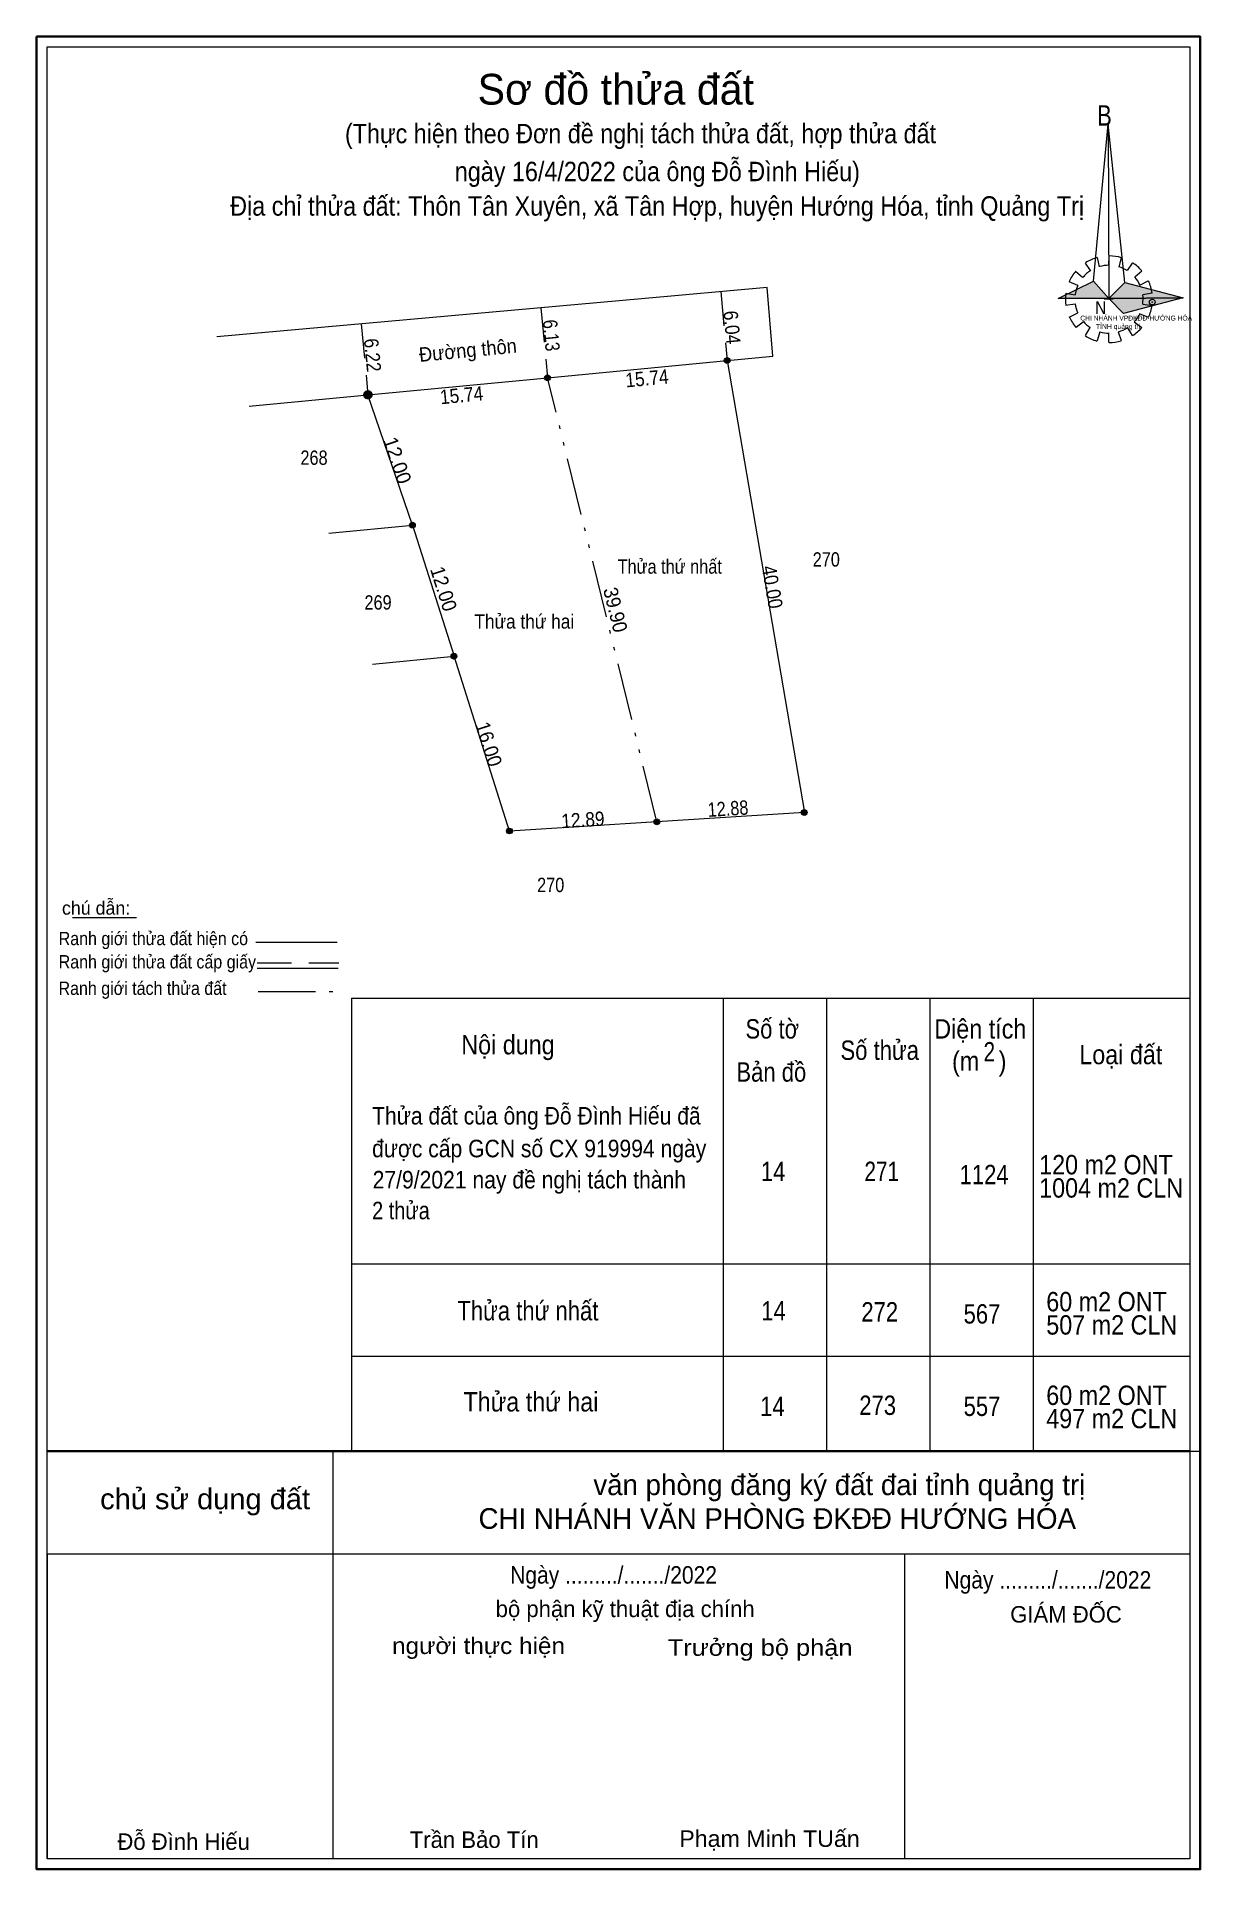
# Model space of a CAD drawing. Header units: metres. Extents: x 552768 to 553676, y 1839836 to 1840190.
# Drawn here: x 552767.9 to 552869.4, y 1840029.9 to 1840189.8 of the extents above.
import ezdxf
from ezdxf.enums import TextEntityAlignment as Align

# ---------------------------------------------------------------- set-up
doc = ezdxf.new("R2010")
doc.units = ezdxf.units.M
doc.header["$PDMODE"] = 32
doc.header["$PDSIZE"] = 0.5
doc.linetypes.add('DASH_DOUBLE_DOT', pattern=[9.2, 5, -1.2, 0.3, -1.2, 0.3, -1.2])
doc.linetypes.add('MEDIUM_DASHED', pattern=[4.5, 3, -1.5])
for name, color, linetype, lineweight in [('1', 7, 'Continuous', 13), ('10', 7, 'Continuous', 13), ('13', 7, 'Continuous', 13), ('4', 7, 'Continuous', 13), ('63', 7, 'Continuous', 13)]:
    doc.layers.add(name, color=color, linetype=linetype, lineweight=lineweight)

msp = doc.modelspace()

# ---------------------------------------------------------------- hatches: boundary and pattern name
at = {"layer": '1'}
for points in [[(552856.99, 1840166.93), (552860.09, 1840168.44), (552861.42, 1840166.93)], [(552867.91, 1840166.98), (552861.42, 1840166.93), (552862.82, 1840168.34)], [(552867.86, 1840167), (552862.7, 1840165.62), (552861.42, 1840166.93)], [(552797.135, 1840158.528, 1), (552796.435, 1840158.528, 1)]]:
    msp.add_hatch(color=256, dxfattribs=at).paths.add_polyline_path(points)
at = {"layer": '10'}
for points in [[(552828.373, 1840161.512, 1), (552827.873, 1840161.512, 1)], [(552812.703, 1840160.022, 1), (552812.203, 1840160.022, 1)], [(552800.913, 1840147.162, 1), (552800.413, 1840147.162, 1)], [(552804.543, 1840135.722, 1), (552804.043, 1840135.722, 1)], [(552822.243, 1840121.272, 1), (552821.743, 1840121.272, 1)], [(552835.103, 1840122.082, 1), (552834.603, 1840122.082, 1)], [(552809.383, 1840120.472, 1), (552808.883, 1840120.472, 1)]]:
    msp.add_hatch(color=256, dxfattribs=at).paths.add_polyline_path(points)

# ---------------------------------------------------------------- linework, layer by layer
at = {"layer": '1'}
for p, q in [((552858.52, 1840169.31), (552859.13, 1840168.78)), ((552859.82, 1840169.37), (552859.38, 1840170.03)), ((552860.39, 1840170.5), (552860.58, 1840169.7)), ((552861.42, 1840169.83), (552861.44, 1840170.65)), ((552862.5, 1840170.5), (552862.3, 1840169.67)), ((552863.04, 1840169.37), (552863.48, 1840170.03)), ((552864.3, 1840169.31), (552863.68, 1840168.8)), ((552858.71, 1840168.08), (552857.97, 1840168.39)), ((552864.12, 1840168.11), (552864.86, 1840168.47)), ((552857.65, 1840167.39), (552858.47, 1840167.26)), ((552858.47, 1840166.44), (552857.65, 1840166.31)), ((552861.02, 1840166.9), (552861.81, 1840166.9)), ((552865.21, 1840167.39), (552864.37, 1840167.26)), ((552864.37, 1840166.44), (552865.21, 1840166.31)), ((552857.97, 1840165.31), (552858.71, 1840165.67)), ((552859.2, 1840164.9), (552858.56, 1840164.39)), ((552859.38, 1840163.69), (552859.79, 1840164.41)), ((552863.48, 1840163.69), (552863.04, 1840164.39)), ((552863.63, 1840164.9), (552864.3, 1840164.41)), ((552864.89, 1840165.28), (552864.08, 1840165.59)), ((552860.63, 1840164.03), (552860.39, 1840163.23)), ((552861.42, 1840163.1), (552861.42, 1840163.9)), ((552862.23, 1840164.03), (552862.48, 1840163.26)), ((552812.46, 1840160.02), (552828.13, 1840161.51)), ((552812.46, 1840160.02), (552828.13, 1840161.51)), ((552771.02, 1840112.93), (552776.61, 1840112.93)), ((552787.01, 1840110.76), (552794.09, 1840110.76)), ((552787.13, 1840108.5), (552794.18, 1840108.5)), ((552795.36, 1840105.88), (552868.5, 1840105.88)), ((552795.36, 1840105.88), (552795.36, 1840066.36)), ((552827.77, 1840105.88), (552827.77, 1840066.36)), ((552836.79, 1840105.88), (552836.79, 1840066.36)), ((552845.81, 1840105.88), (552845.81, 1840066.36)), ((552854.83, 1840105.88), (552854.83, 1840066.36)), ((552795.36, 1840082.69), (552868.5, 1840082.69)), ((552795.36, 1840074.64), (552868.5, 1840074.64)), ((552767.9, 1840065.49), (552767.9, 1840029.87)), ((552793.74, 1840066.36), (552793.74, 1840030.78)), ((552795.36, 1840066.36), (552868.5, 1840066.36)), ((552868.5, 1840066.36), (552869.4, 1840066.36)), ((552768.81, 1840057.41), (552868.5, 1840057.41)), ((552768.81, 1840057.41), (552768.81, 1840030.78)), ((552843.58, 1840057.41), (552843.58, 1840030.78))]:
    msp.add_line(p, q, dxfattribs=at)
at = {"layer": '1', "linetype": 'MEDIUM_DASHED'}
for p, q in [((552796.2, 1840164.71), (552796.79, 1840158.52)), ((552787.13, 1840108.97), (552794.25, 1840108.97))]:
    msp.add_line(p, q, dxfattribs=at)
at = {"layer": '1', "linetype": 'DASH_DOUBLE_DOT'}
for p, q in [((552822, 1840121.28), (552812.46, 1840160.02)), ((552787.22, 1840106.47), (552794.33, 1840106.47))]:
    msp.add_line(p, q, dxfattribs=at)
at = {"layer": '1', "lineweight": 35}
msp.add_line((552768.81, 1840066.36), (552868.5, 1840066.36), dxfattribs=at)
msp.add_lwpolyline([(552767.89, 1840189.78), (552869.39, 1840189.78), (552869.39, 1840029.88), (552767.89, 1840029.88)], close=True, dxfattribs=at)
at = {"layer": '1'}
for points in [[(552868.49, 1840066.36), (552868.49, 1840030.78), (552768.8, 1840030.78), (552768.8, 1840188.88), (552868.49, 1840188.88)], [(552861.37, 1840182.15), (552861.42, 1840166.93), (552860.09, 1840168.44)], [(552861.37, 1840182.15), (552861.42, 1840166.93), (552862.82, 1840168.34)], [(552856.99, 1840166.93), (552860.09, 1840168.44), (552861.42, 1840166.93)], [(552867.91, 1840166.98), (552861.42, 1840166.93), (552862.82, 1840168.34)], [(552867.86, 1840167), (552862.7, 1840165.62), (552861.42, 1840166.93)]]:
    msp.add_lwpolyline(points, close=True, dxfattribs=at)
msp.add_lwpolyline([(552828.13, 1840161.51), (552834.86, 1840122.08), (552822, 1840121.28)], dxfattribs=at)
msp.add_lwpolyline([(552828.13, 1840161.51), (552834.86, 1840122.08), (552822, 1840121.28)], dxfattribs=at)
at = {"layer": '1', "linetype": 'DASH_DOUBLE_DOT'}
msp.add_circle((552796.785, 1840158.528), 0.35, dxfattribs=at)
at = {"layer": '1'}
for centre, major_axis, start_param, end_param in [((552861.431, 1840166.874), (3.795, 0), 2.4395818, 2.7240025), ((552861.431, 1840166.874), (2.974, 0), 2.1337354, 2.4449626), ((552861.431, 1840166.874), (3.795, 0), 1.8495599, 2.1390092), ((552861.431, 1840166.874), (2.974, 0), 1.5698559, 1.8561107), ((552861.431, 1840166.874), (3.795, 0), 1.2792421, 1.5633222), ((552861.431, 1840166.874), (2.974, 0), 1.0027091, 1.2755622), ((552861.431, 1840166.874), (3.795, 0), 0.7105624, 0.9968723), ((552861.431, 1840166.874), (2.974, 0), 2.7236855, 3.0151582), ((552861.431, 1840166.874), (2.974, 0), 0.4267838, 0.7064646), ((552861.431, 1840166.874), (3.795, 0), 0.1390515, 0.4339332), ((552861.431, 1840166.874), (3.795, 0), 3.0066793, 3.2913935), ((552861.431, 1840166.874), (2.974, 0), 3.2822995, 3.5610505), ((552861.431, 1840166.874), (2.974, 0), 6.1355839, 6.4161846), ((552861.431, 1840166.874), (3.795, 0), 5.8523029, 6.1383965), ((552861.431, 1840166.874), (3.795, 0), 3.5698864, 3.8569187), ((552861.431, 1840166.874), (2.974, 0), 3.8607757, 4.1325826), ((552861.431, 1840166.874), (2.974, 0), 4.9908713, 5.2893316), ((552861.431, 1840166.874), (3.795, 0), 5.2856142, 5.567987), ((552861.431, 1840166.874), (2.974, 0), 5.5613733, 5.8395144), ((552861.409, 1840166.851), (3.795, 0), 4.1470906, 4.4365931), ((552861.431, 1840166.874), (2.974, 0), 4.4385468, 4.71314), ((552861.431, 1840166.874), (3.795, 0), 4.7130101, 4.9976105)]:
    msp.add_ellipse(centre, major_axis=major_axis, ratio=0.995001, start_param=start_param, end_param=end_param, dxfattribs=at)
msp.add_point((552865.21, 1840166.62), dxfattribs=at)
at = {"layer": '10', "linetype": 'MEDIUM_DASHED'}
for p, q in [((552827.56, 1840167.53), (552828.13, 1840161.52)), ((552811.87, 1840166.12), (552812.46, 1840160.02))]:
    msp.add_line(p, q, dxfattribs=at)
at = {"layer": '10'}
for p, q in [((552828.13, 1840161.52), (552832.11, 1840161.9)), ((552796.79, 1840158.52), (552812.46, 1840160.02)), ((552786.43, 1840157.53), (552796.79, 1840158.52)), ((552800.67, 1840147.16), (552796.79, 1840158.52)), ((552793.39, 1840146.47), (552800.67, 1840147.16)), ((552800.67, 1840147.16), (552804.3, 1840135.72)), ((552797.18, 1840135.04), (552804.3, 1840135.72)), ((552809.14, 1840120.47), (552804.3, 1840135.72)), ((552822, 1840121.27), (552809.14, 1840120.47)), ((552834.86, 1840122.08), (552822, 1840121.28))]:
    msp.add_line(p, q, dxfattribs=at)
msp.add_lwpolyline([(552828.13, 1840161.51), (552834.86, 1840122.08), (552822, 1840121.28)], dxfattribs=at)
for centre in [(552828.123, 1840161.512), (552812.453, 1840160.022), (552800.663, 1840147.162), (552804.293, 1840135.722), (552821.993, 1840121.272), (552834.853, 1840122.082), (552809.133, 1840120.472)]:
    msp.add_circle(centre, 0.25, dxfattribs=at)
at = {"layer": '4'}
for p, q in [((552831.61, 1840167.9), (552820.65, 1840166.91)), ((552832.11, 1840161.9), (552831.61, 1840167.9)), ((552820.65, 1840166.91), (552783.6, 1840163.58))]:
    msp.add_line(p, q, dxfattribs=at)

# ---------------------------------------------------------------- texts
at = {"layer": '1'}
msp.add_text('Sơ đồ thửa đất', height=2.684, dxfattribs=at).set_placement((552818.41, 1840183.85), align=Align.CENTER)
for s, height, width, p in [('B', 1.787, 0.8, (552860.4, 1840182.01)), ('N', 1.117, 0.9, (552860.22, 1840165.58)), ('CHI NHÁNH VPĐKĐĐ-HƯỚNG HÓA', 0.4226, 0.95, (552858.93, 1840165.01)), ('TỈNH quảng trị', 0.4228, 1.05, (552860.29, 1840164.28)), ('Ranh giới thửa đất hiện có ', 1.16, 0.9, (552769.81, 1840110.51)), ('Ranh giới thửa đất cấp giấy', 1.16, 0.9, (552769.81, 1840108.48)), ('Ranh giới tách thửa đất', 1.16, 0.9, (552769.8, 1840106.17)), ('Số tờ', 1.691, 0.85, (552829.72, 1840102.36)), ('Diện tích', 1.691, 0.9, (552846.19, 1840102.36)), ('Nội dung', 1.691, 0.9, (552804.93, 1840100.98)), ('Số thửa', 1.691, 0.85, (552838.01, 1840100.5)), ('2', 1.691, 0.8, (552850.49, 1840100.36)), ('Loại đất', 1.691, 0.9, (552858.84, 1840100.12)), ('Bản đồ', 1.691, 0.85, (552828.93, 1840098.6)), ('(m   )', 1.691, 0.9, (552847.74, 1840099.55)), ('Thửa đất của ông Đỗ Đình Hiếu đã', 1.53, 0.9, (552797.15, 1840094.86)), ('được cấp GCN số CX 919994 ngày', 1.53, 0.9, (552797.15, 1840092)), ('27/9/2021 nay đề nghị tách thành', 1.53, 0.9, (552797.2, 1840089.28)), ('14', 1.69, 0.85, (552831.07, 1840089.93)), ('271', 1.69, 0.8, (552840.1, 1840089.93)), ('1124', 1.69, 0.85, (552848.4, 1840089.65)), ('120 m2 ONT', 1.691, 0.9, (552855.34, 1840090.51)), ('1004 m2 CLN', 1.691, 0.9, (552855.34, 1840088.48)), ('2 thửa', 1.53, 0.85, (552797.15, 1840086.59)), ('Thửa thứ nhất', 1.691, 0.85, (552804.59, 1840077.77)), ('60 m2 ONT', 1.691, 0.9, (552855.96, 1840078.56)), ('14', 1.69, 0.85, (552831.1, 1840077.76)), ('272', 1.69, 0.85, (552839.83, 1840077.67)), ('567', 1.69, 0.85, (552848.75, 1840077.49)), ('507 m2 CLN', 1.691, 0.9, (552855.96, 1840076.53)), ('Thửa thứ hai', 1.691, 0.9, (552805.12, 1840069.82)), ('60 m2 ONT', 1.691, 0.9, (552855.96, 1840070.39)), ('14', 1.69, 0.85, (552831, 1840069.43)), ('273', 1.69, 0.85, (552839.65, 1840069.52)), ('557', 1.69, 0.85, (552848.75, 1840069.43)), ('497 m2 CLN', 1.691, 0.9, (552855.96, 1840068.36))]:
    msp.add_text(s, height=height, dxfattribs=dict(at, width=width)).set_placement(p)
at = {"layer": '1', "width": 0.9}
for s, height, p in [('(Thực hiện theo Đơn đề nghị tách thửa đất, hợp thửa đất ', 1.691, (552820.845, 1840180.48)), ('ngày 16/4/2022 của ông Đỗ Đình Hiếu)', 1.693, (552822.035, 1840177.17)), ('Địa chỉ thửa đất: Thôn Tân Xuyên, xã Tân Hợp, huyện Hướng Hóa, tỉnh Quảng Trị', 1.693, (552822.015, 1840174.16)), ('Ngày ........./......./2022', 1.524, (552818.215, 1840054.8)), ('Ngày ........./......./2022', 1.524, (552856.095, 1840054.37))]:
    msp.add_text(s, height=height, dxfattribs=at).set_placement(p, align=Align.CENTER)
at = {"layer": '1'}
msp.add_text('chú dẫn:', height=1.16, dxfattribs=at).set_placement((552770.1, 1840113.17))
for s, height, p in [('văn phòng đăng ký đất đai tỉnh quảng trị', 1.804, (552859.37, 1840062.52)), ('CHI NHÁNH VĂN PHÒNG ĐKĐĐ HƯỚNG HÓA', 1.804, (552858.55, 1840059.58)), ('bộ phận kỹ thuật địa chính', 1.44, (552830.52, 1840051.88)), ('GIÁM ĐỐC', 1.44, (552862.55, 1840051.4)), ('Đỗ Đình Hiếu', 1.44, (552786.49, 1840031.57)), ('Trần Bảo Tín', 1.441, (552811.68, 1840031.74))]:
    msp.add_text(s, height=height, dxfattribs=at).set_placement(p, align=Align.RIGHT)
for s, height, width, p in [('chủ sử dụng đất', 1.804, 1.05, (552791.74, 1840061.29)), ('người thực hiện', 1.443, 1.1, (552813.98, 1840048.66)), ('Trưởng bộ phận', 1.441, 1.15, (552839.06, 1840048.5)), ('Phạm Minh TUấn', 1.441, 1.05, (552839.69, 1840031.83))]:
    msp.add_text(s, height=height, dxfattribs=dict(at, width=width)).set_placement(p, align=Align.RIGHT)
at = {"layer": '10'}
for s, rotation, width, p in [('6.13', 275.525, 0.85, (552812.168, 1840163.655)), ('6.04', 275.418, 0.9, (552827.928, 1840164.354)), ('6.22', 275.536, 0.9, (552796.571, 1840161.935)), ('39.90', 283.834, 0.95, (552817.77, 1840139.619))]:
    msp.add_text(s, height=1.25, rotation=rotation, dxfattribs=dict(at, width=width)).set_placement(p, align=Align.CENTER)
at = {"layer": '13', "width": 0.85}
for s, p in [('268', (552792.085, 1840152.42)), ('270', (552836.77, 1840143.54)), ('269', (552797.67, 1840139.79)), ('270', (552812.73, 1840115.14))]:
    msp.add_text(s, height=1.25, dxfattribs=at).set_placement(p, align=Align.CENTER)
at = {"layer": '13'}
for s, width, p in [('Thửa thứ nhất', 0.85, (552827.66, 1840142.92)), ('Thửa thứ hai', 0.9, (552814.78, 1840138.13))]:
    msp.add_text(s, height=1.25, dxfattribs=dict(at, width=width)).set_placement(p, align=Align.RIGHT)
at = {"layer": '4'}
for s, rotation, width, p in [('Đường thôn', 5.459, 0.95, (552805.561, 1840161.805)), ('15.74', 5.468, 0.9, (552805.015, 1840157.879)), ('12.00', 287.605, 0.95, (552802.798, 1840141.414)), ('16.00', 287.608, 0.95, (552806.738, 1840127.864)), ('12.89', 3.604, 0.9, (552815.581, 1840120.826))]:
    msp.add_text(s, height=1.25, rotation=rotation, dxfattribs=dict(at, width=width)).set_placement(p, align=Align.CENTER)
msp.add_text('12.00', height=1.25, rotation=288.858, dxfattribs=at).set_placement((552798.765, 1840152.612), align=Align.CENTER)
at = {"layer": '63'}
for s, rotation, width, p in [('15.74', 5.432, 0.9, (552821.186, 1840159.347)), ('40.00', 279.686, 0.9, (552831.453, 1840141.655)), ('12.88', 3.56, 0.85, (552828.236, 1840121.804))]:
    msp.add_text(s, height=1.25, rotation=rotation, dxfattribs=dict(at, width=width)).set_placement(p, align=Align.CENTER)

doc.saveas('drawing.dxf')
